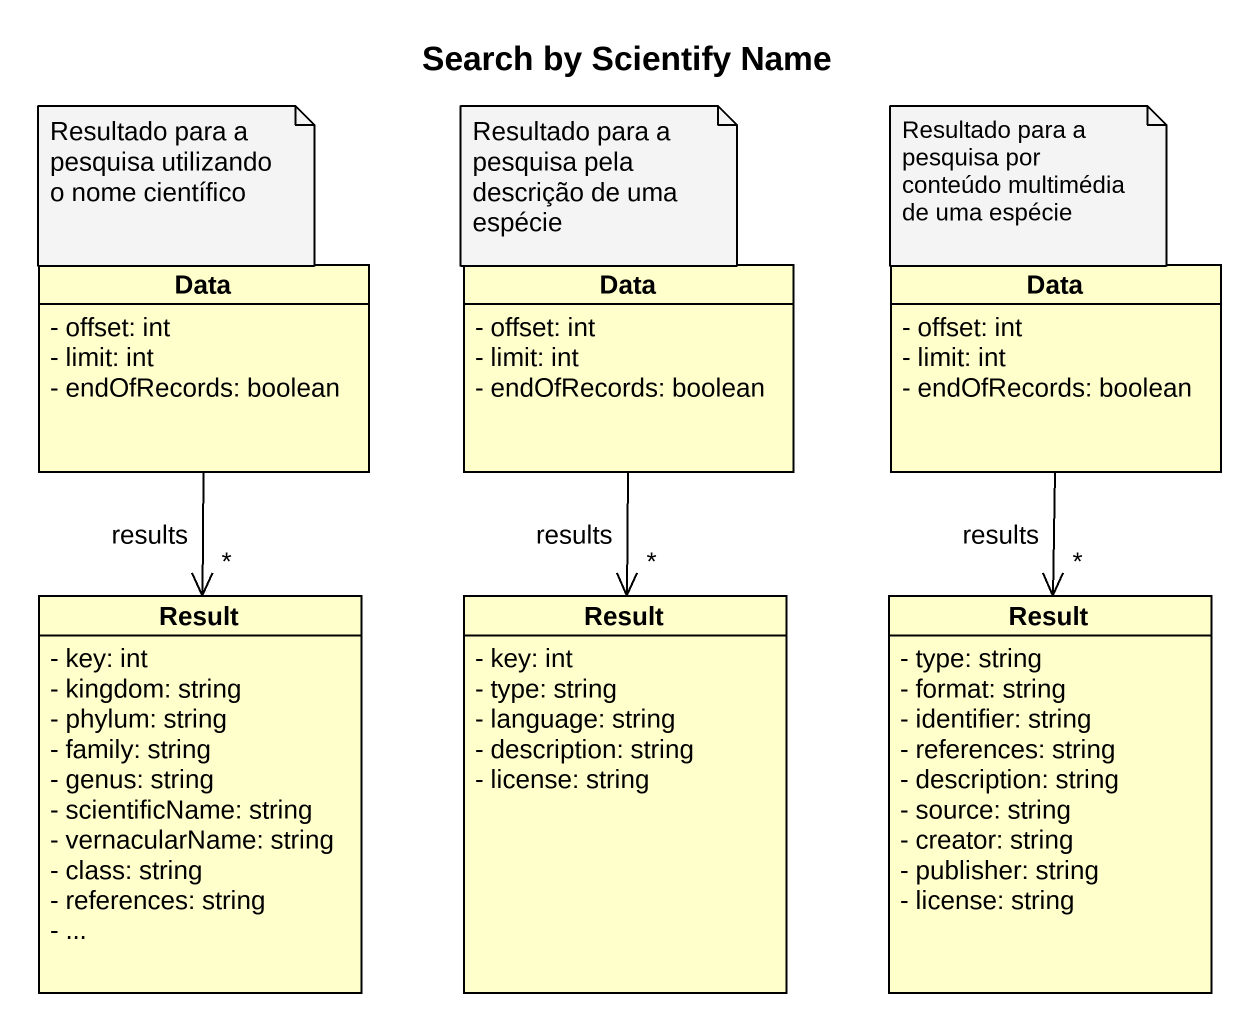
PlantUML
@startuml
title Search by Scientify Name
hide circle
hide empty members
skinparam classAttributeIconSize 0
class Data {
  - offset: int
  - limit: int
  - endOfRecords: boolean
}
class "Data" as Data_2 {
  - offset: int
  - limit: int
  - endOfRecords: boolean
}
class "Data" as Data_3 {
  - offset: int
  - limit: int
  - endOfRecords: boolean
}
class Result {
  - key: int
  - kingdom: string
  - phylum: string
  - family: string
  - genus: string
  - scientificName: string
  - vernacularName: string
  - class: string
  - references: string
  - ...
}
class "Result" as Result_2 {
  - key: int
  - type: string
  - language: string
  - description: string
  - license: string
}
class "Result" as Result_3 {
  - type: string
  - format: string
  - identifier: string
  - references: string
  - description: string
  - source: string
  - creator: string
  - publisher: string
  - license: string
}
Data --> "*" Result : results
Data_2 --> "*" Result_2 : results
Data_3 --> "*" Result_3 : results
note as N1
  Resultado para a pesquisa utilizando o nome científico
end note
note as N2
  Resultado para a pesquisa pela descrição de uma espécie
end note
note as N3
  Resultado para a pesquisa por conteúdo multimédia de uma espécie
end note
@enduml
